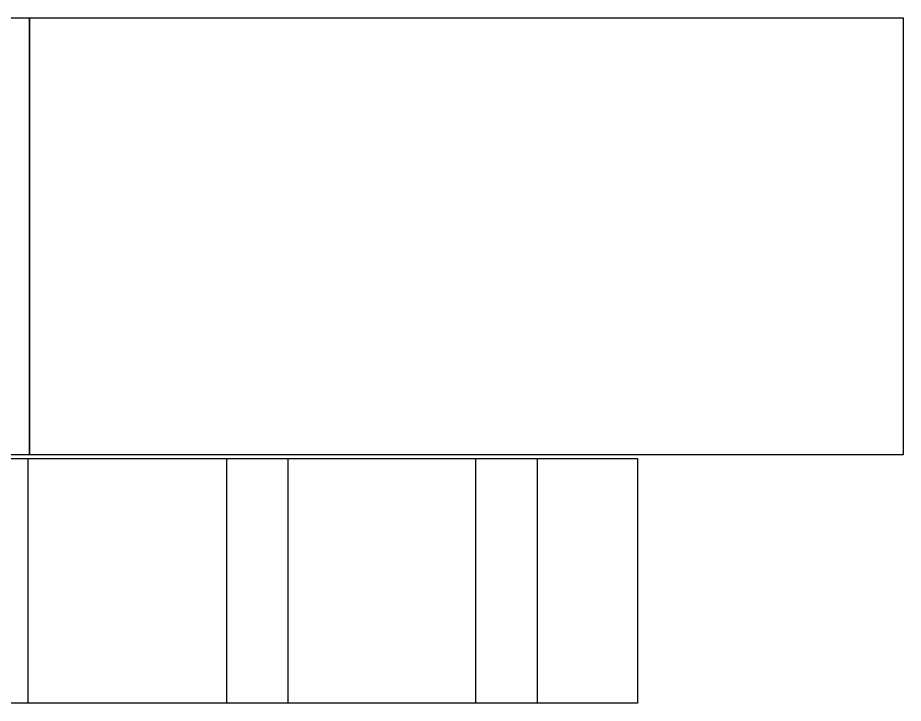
# Model space of a CAD drawing. Header units: millimetres. Extents: x -300689 to 10556, y -104928 to 107291.
# Drawn here: x -18932 to -16906, y 25981 to 27549 of the extents above; entities that cross this region are included whole.
import ezdxf

# ---------------------------------------------------------------- set-up
doc = ezdxf.new("R2010")
doc.units = ezdxf.units.MM
doc.layers.add('линии', color=7, linetype='Continuous')

msp = doc.modelspace()

# ---------------------------------------------------------------- linework, layer by layer
at = {"layer": 'линии', "linetype": 'ByBlock', "ltscale": 0.25}
for p, q in [((-20813.8318, 26540.6864), (-17513.8318, 26540.6864)), ((-17513.8318, 26540.6864), (-17513.8318, 25980.6864)), ((-17513.8318, 25980.6864), (-20813.8318, 25980.6864))]:
    msp.add_line(p, q, dxfattribs=at)
for points in [[(-20905.6376, 27549.1757), (-18905.6376, 27549.1757), (-18905.6376, 26549.1757), (-20905.6376, 26549.1757)], [(-18905.6376, 27549.1757), (-16905.6376, 27549.1757), (-16905.6376, 26549.1757), (-18905.6376, 26549.1757)], [(-19048.8318, 26540.6864), (-18908.8318, 26540.6864), (-18908.8318, 25980.6864), (-19048.8318, 25980.6864)], [(-18453.8318, 26540.6864), (-18313.8318, 26540.6864), (-18313.8318, 25980.6864), (-18453.8318, 25980.6864)], [(-17883.8318, 26540.6864), (-17743.8318, 26540.6864), (-17743.8318, 25980.6864), (-17883.8318, 25980.6864)]]:
    msp.add_lwpolyline(points, close=True, dxfattribs=at)

doc.saveas('drawing.dxf')
